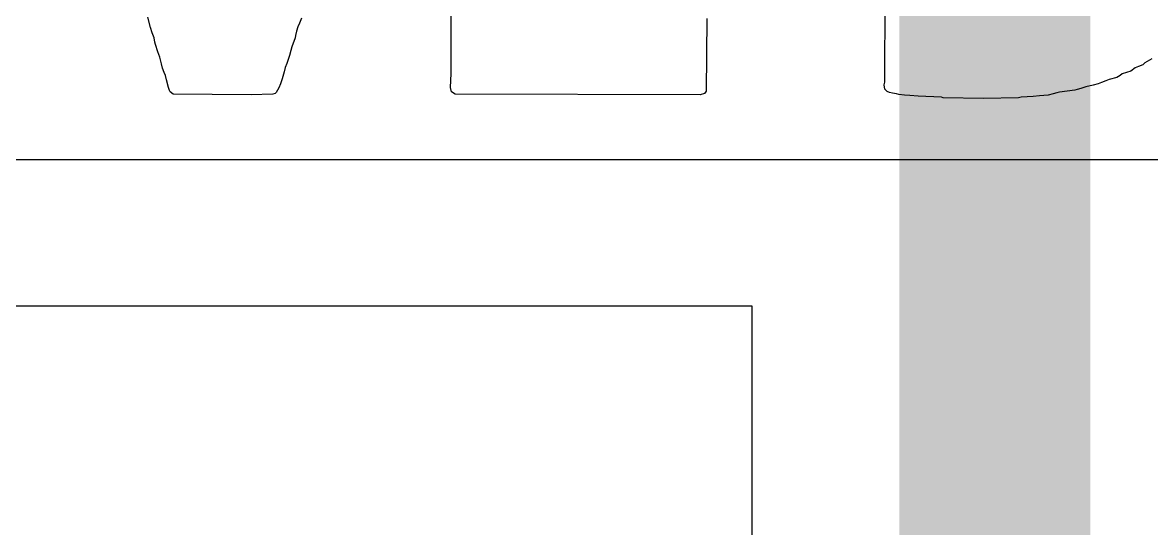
# Model space of a CAD drawing. Header units: millimetres. Extents: x 0 to 172, y 0 to 138.
# Drawn here: x 73.916 to 76.922, y 64.729 to 66.075 of the extents above; entities that cross this region are included whole.
import ezdxf

# ---------------------------------------------------------------- set-up
doc = ezdxf.new("R2010")
doc.units = ezdxf.units.MM
doc.layers.add('BottomLayer', color=5, linetype='Continuous')
doc.layers.add('TopOverlay', color=2, linetype='Continuous')

msp = doc.modelspace()

# ---------------------------------------------------------------- linework, layer by layer
at = {"layer": 'BottomLayer'}
for p, q in [((79.4766, 65.7098), (71.8312, 65.7098)), ((71.8312, 65.3213), (75.8574, 65.3213)), ((75.8574, 65.3213), (75.8574, 63.9318))]:
    msp.add_line(p, q, dxfattribs=at)
at = {"layer": 'BottomLayer', "const_width": 0.508}
msp.add_lwpolyline([(76.5048, 63.9318), (76.5048, 66.7968)], dxfattribs=at)
at = {"layer": 'TopOverlay'}
for p, q in [((76.212, 65.9161), (76.2137, 67.0031)), ((75.0569, 65.9398), (75.0569, 66.3135)), ((74.2569, 66.0621), (74.2501, 66.0893)), ((74.6586, 66.0868), (74.6535, 66.0732)), ((75.7381, 66.0859), (75.7364, 65.8923)), ((74.2612, 66.0477), (74.2569, 66.0621)), ((74.6493, 66.0638), (74.6459, 66.0519)), ((74.6535, 66.0732), (74.6493, 66.0638)), ((74.2663, 66.0341), (74.2612, 66.0477)), ((74.2688, 66.0231), (74.2663, 66.0341)), ((74.6417, 66.0341), (74.6332, 66.0103)), ((74.6433, 66.0409), (74.6417, 66.0341)), ((74.6459, 66.0519), (74.6433, 66.0409)), ((74.2705, 66.0163), (74.2688, 66.0231)), ((74.2765, 65.9967), (74.2705, 66.0163)), ((74.2816, 65.9832), (74.2765, 65.9967)), ((74.6306, 66.001), (74.6272, 65.9874)), ((74.6332, 66.0103), (74.6306, 66.001)), ((74.2841, 65.9721), (74.2816, 65.9832)), ((74.2858, 65.9653), (74.2841, 65.9721)), ((74.2892, 65.9534), (74.2858, 65.9653)), ((74.6196, 65.9662), (74.6153, 65.9551)), ((74.6272, 65.9874), (74.6196, 65.9662)), ((76.9041, 65.9679), (76.899, 65.9628)), ((76.9228, 65.9781), (76.9041, 65.9679)), ((74.2934, 65.9424), (74.2892, 65.9534)), ((74.2968, 65.9339), (74.2934, 65.9424)), ((74.2994, 65.9229), (74.2968, 65.9339)), ((74.6128, 65.9441), (74.6077, 65.9254)), ((74.6153, 65.9551), (74.6128, 65.9441)), ((75.0552, 65.9025), (75.0569, 65.9398)), ((76.8379, 65.9339), (76.8294, 65.9288)), ((76.8438, 65.9381), (76.8379, 65.9339)), ((76.8549, 65.9424), (76.8438, 65.9381)), ((76.8668, 65.9458), (76.8549, 65.9424)), ((76.8786, 65.9543), (76.8668, 65.9458)), ((76.8871, 65.9577), (76.8786, 65.9543)), ((76.899, 65.9628), (76.8871, 65.9577)), ((74.3045, 65.9025), (74.2994, 65.9229)), ((74.6026, 65.9118), (74.5983, 65.9008)), ((74.6077, 65.9254), (74.6026, 65.9118)), ((76.2103, 65.9093), (76.212, 65.9161)), ((76.212, 65.8974), (76.2103, 65.9093)), ((76.747, 65.9042), (76.7334, 65.8991)), ((76.7665, 65.9084), (76.747, 65.9042)), ((76.7801, 65.9118), (76.7665, 65.9084)), ((76.7886, 65.9152), (76.7801, 65.9118)), ((76.8005, 65.9203), (76.7886, 65.9152)), ((76.809, 65.9237), (76.8005, 65.9203)), ((76.8294, 65.9288), (76.809, 65.9237)), ((74.3079, 65.894), (74.3045, 65.9025)), ((74.3096, 65.8906), (74.3079, 65.894)), ((74.3172, 65.8846), (74.3096, 65.8906)), ((74.5245, 65.8829), (74.3172, 65.8846)), ((74.5822, 65.8846), (74.5245, 65.8829)), ((74.589, 65.8863), (74.5822, 65.8846)), ((74.5915, 65.8889), (74.589, 65.8863)), ((74.5983, 65.9008), (74.5915, 65.8889)), ((75.0586, 65.8906), (75.0552, 65.9025)), ((75.068, 65.8846), (75.0586, 65.8906)), ((75.7202, 65.8829), (75.068, 65.8846)), ((75.7321, 65.8863), (75.7202, 65.8829)), ((75.7364, 65.8923), (75.7321, 65.8863)), ((76.2179, 65.8914), (76.212, 65.8974)), ((76.2239, 65.8889), (76.2179, 65.8914)), ((76.2323, 65.8872), (76.2239, 65.8889)), ((76.2425, 65.8855), (76.2323, 65.8872)), ((76.2493, 65.8838), (76.2425, 65.8855)), ((76.2646, 65.8821), (76.2493, 65.8838)), ((76.2782, 65.8804), (76.2646, 65.8821)), ((76.3003, 65.8787), (76.2782, 65.8804)), ((76.3623, 65.8761), (76.3003, 65.8787)), ((76.3674, 65.8744), (76.3623, 65.8761)), ((76.4744, 65.8727), (76.3674, 65.8744)), ((76.5678, 65.8744), (76.4744, 65.8727)), ((76.5746, 65.8761), (76.5678, 65.8744)), ((76.6069, 65.8778), (76.5746, 65.8761)), ((76.6239, 65.8795), (76.6069, 65.8778)), ((76.6468, 65.8821), (76.6239, 65.8795)), ((76.6604, 65.8855), (76.6468, 65.8821)), ((76.6697, 65.888), (76.6604, 65.8855)), ((76.6765, 65.8897), (76.6697, 65.888)), ((76.7173, 65.8948), (76.6765, 65.8897)), ((76.7241, 65.8965), (76.7173, 65.8948)), ((76.7334, 65.8991), (76.7241, 65.8965))]:
    msp.add_line(p, q, dxfattribs=at)

doc.saveas('drawing.dxf')
